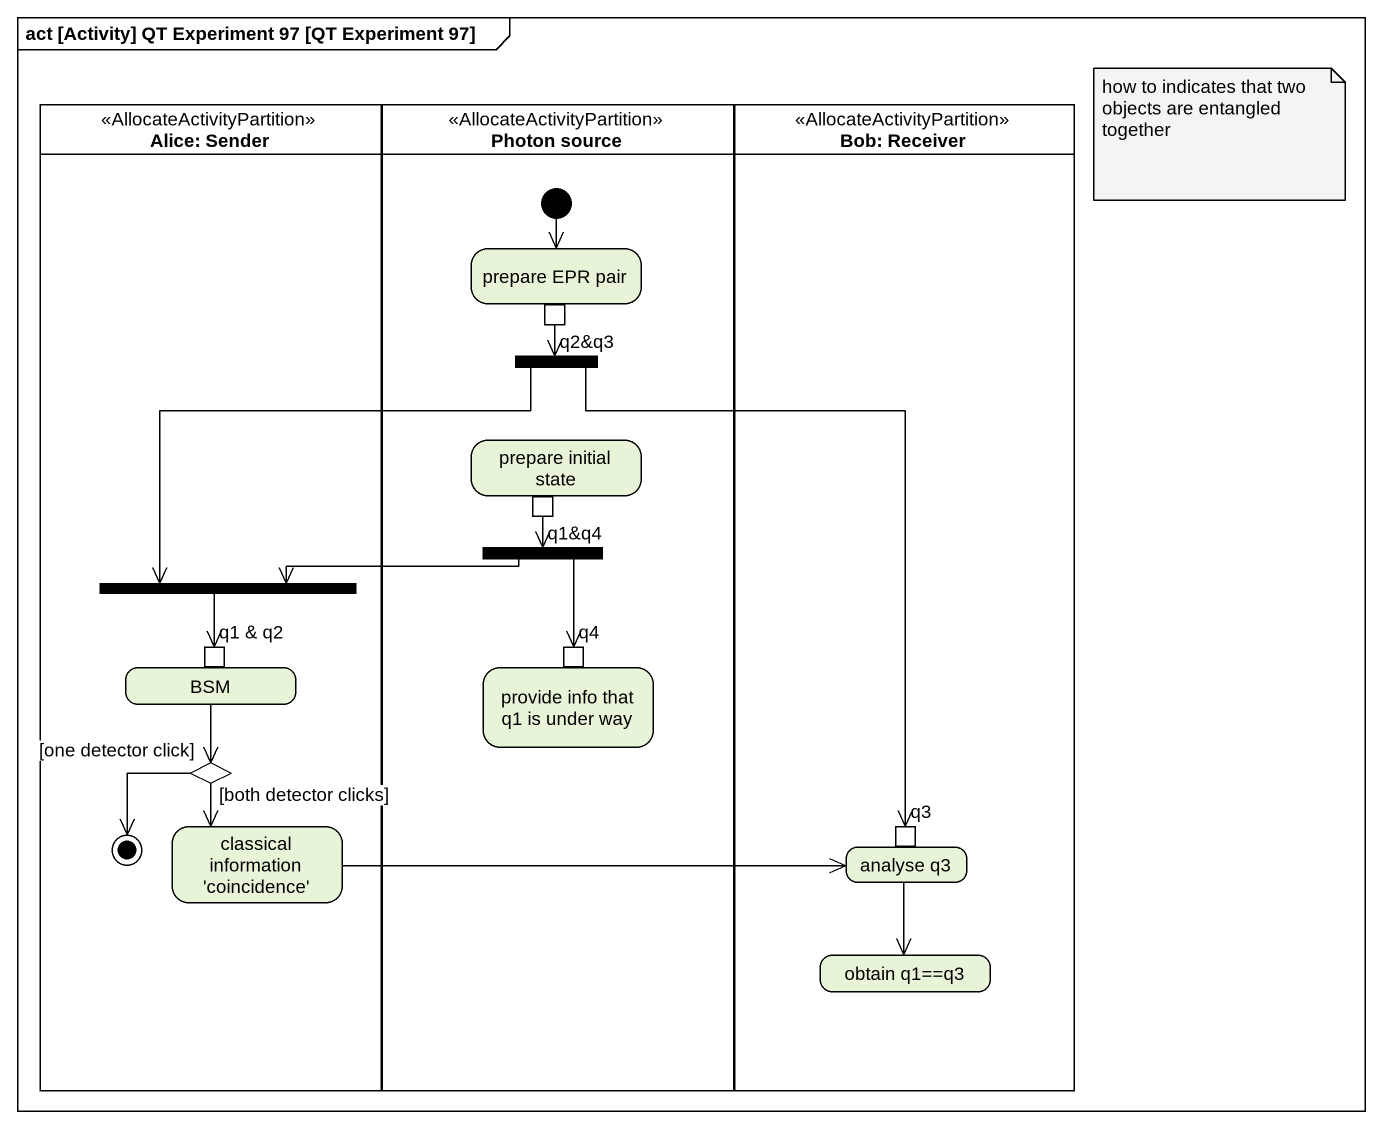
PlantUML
@startuml
mainframe act [Activity] QT Experiment 97 [QT Experiment 97]
hide empty description
state "Alice: Sender" as Alice_Sender <<AllocateActivityPartition>> {
  state fork2 <<join>>
  state BSM {
    state "q1 & q2" as q1_q2 <<inputPin>>
  }
  state "classical information 'coincidence'" as classical_information
  state choice1 <<choice>>
  choice1 --> [*] : [one detector click]
}
state "Photon source" as Photon_source <<AllocateActivityPartition>> {
  state "prepare EPR pair" as prepare_EPR_pair {
    state "q2&q3" as q2_q3 <<outputPin>>
  }
  state fork1 <<fork>>
  state "prepare initial state" as prepare_initial_state {
    state "q1&q4" as q1_q4 <<outputPin>>
  }
  state fork3 <<fork>>
  state "provide info that q1 is under way" as provide_info_that_q1_is {
    state q4 <<inputPin>>
  }
  [*] --> prepare_EPR_pair
}
state "Bob: Receiver" as Bob_Receiver <<AllocateActivityPartition>> {
  state "analyse q3" as analyse_q3 {
    state q3 <<inputPin>>
  }
  state "obtain q1==q3" as obtain_q1_q3
}
fork1 --> fork2
fork1 --> q3
q2_q3 --> fork1
q1_q4 --> fork3
fork2 --> q1_q2
fork3 -left-> fork2
fork3 --> q4
BSM --> choice1
classical_information -right-> analyse_q3
choice1 --> classical_information : [both detector clicks]
analyse_q3 --> obtain_q1_q3
note as N1
  how to indicates that two objects are entangled together
end note
@enduml
